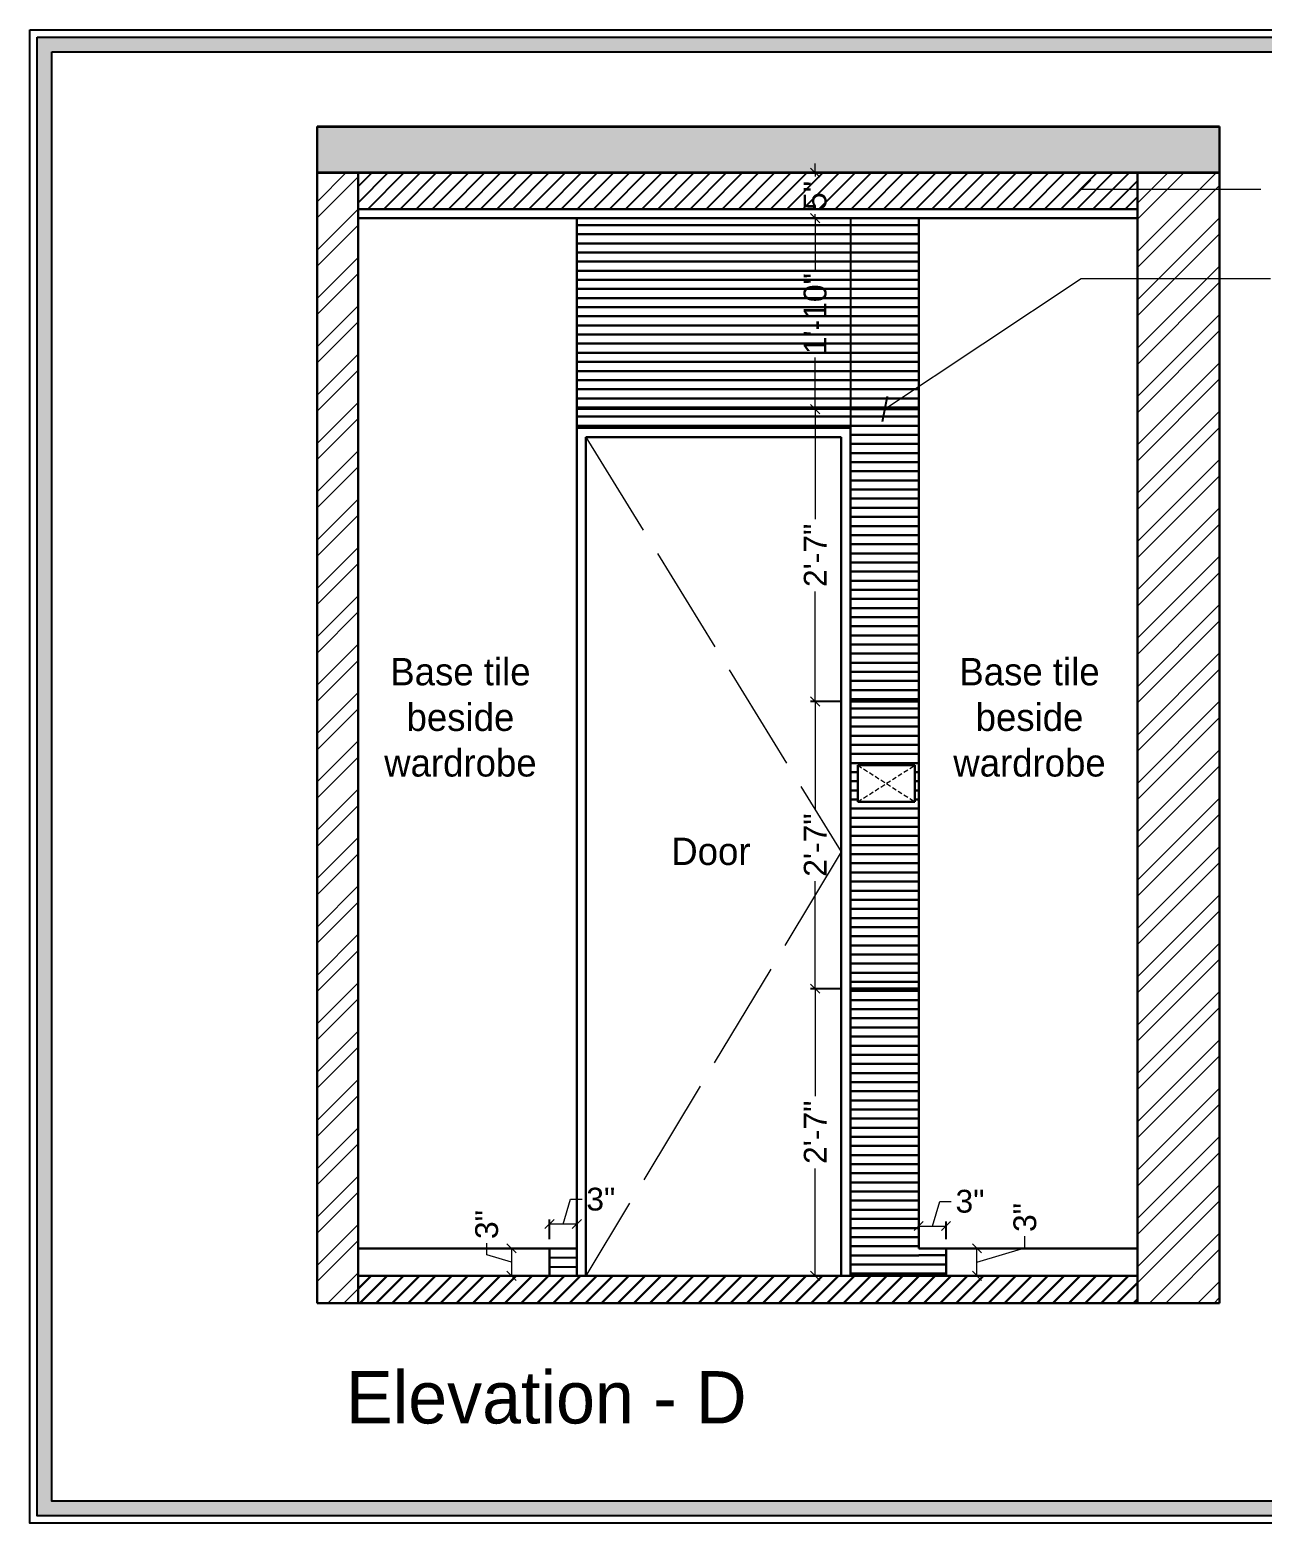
# Model space of a CAD drawing. Header units: millimetres. Extents: x 56222 to 3066687, y -650199 to -121287.
# Drawn here: x 156528.7 to 156663.8, y -179830.1 to -179666.3 of the extents above; entities that cross this region are included whole.
import ezdxf

# ---------------------------------------------------------------- set-up
doc = ezdxf.new("R2010")
doc.units = ezdxf.units.MM
doc.header["$MEASUREMENT"] = 0
doc.header["$PDMODE"] = 35
for name, pattern in [('ACAD_ISO02W100', [15, 12, -3]), ('DASHED', [0.75, 0.5, -0.25]), ('DASHED2', [0.375, 0.25, -0.125])]:
    doc.linetypes.add(name, pattern=pattern)
doc.layers.get('Defpoints').update_dxf_attribs({"color": 220})
doc.layers.add('AR HATCH-7', color=7, linetype='Continuous')
for name, color, linetype, lineweight in [('dim05', 1, 'Continuous', 13), ('Flooring', 253, 'Continuous', 30), ('FUR', 250, 'Continuous', 0), ('FURNITURE', 32, 'Continuous', 9), ('LABALLING', 1, 'Continuous', 25), ('NAME PLATE', 7, 'Continuous', 25), ('sec. mark', 5, 'Continuous', 25), ('wall', 7, 'Continuous', 30), ('XX~SLAB ( BEAM )~ ( DIM )', 7, 'Continuous', 9), ('XX~STR BEAM', 5, 'ACAD_ISO02W100', 9)]:
    doc.layers.add(name, color=color, linetype=linetype, lineweight=lineweight)
doc.layers.add('hatch', color=253, linetype='Continuous', lineweight=0, transparency=0.4)
doc.styles.add('Aerial', font='arial.ttf')
doc.styles.add('Arial', font='arial.ttf')
doc.styles.add('DATE', font='swissc.ttf', dxfattribs={"height": 6.75})
doc.styles.get("Standard").update_dxf_attribs({"font": 'arial.ttf', "height": 6})
doc.dimstyles.new('ISO-25', dxfattribs={"dimtxt": 2.5, "dimasz": 1, "dimexe": 0.5, "dimexo": 1, "dimtad": 0, "dimdec": 1, "dimlunit": 4, "dimtxsty": 'Standard', "dimblk": 'OBLIQUE', "dimcen": 2.5, "dimclrd": 1, "dimclre": 1, "dimclrt": 5, "dimadec": 0, "dimazin": 0, "dimtfac": 1, "dimtdec": 1, "dimtmove": 0, "dimatfit": 3, "dimfxl": 1, "dimlwd": -1, "dimarcsym": 0})
doc.dimstyles.new('NEW ', dxfattribs={"dimtxt": 3, "dimasz": 2, "dimexe": 1, "dimexo": 1, "dimgap": 0.089996, "dimtad": 0, "dimtoh": 1, "dimzin": 3, "dimdsep": 46, "dimlunit": 4, "dimtxsty": 'Aerial', "dimblk": 'OBLIQUE', "dimcen": 0.089996, "dimdle": 1, "dimclrd": 252, "dimclre": 252, "dimclrt": 7, "dimadec": 0, "dimazin": 1, "dimtfac": 1, "dimtdec": 0, "dimtofl": 0, "dimtmove": 1, "dimatfit": 3, "dimldrblk": 'OBLIQUE', "dimfxl": 1, "dimtolj": 1, "dimtzin": 0, "dimlwd": 5, "dimlwe": 5, "dimarcsym": 0})

# ---------------------------------------------------------------- blocks, each defined once
blk = doc.blocks.new('_Oblique')
at = {"layer": 'wall', "color": 0, "lineweight": -2}
blk.add_line((-0.5, -0.5), (0.5, 0.5), dxfattribs=at)
blk = doc.blocks.new('*D626')
at = {"layer": 'Defpoints', "color": 0, "lineweight": 25, "transparency": 16777216}
for p in [(156614.8, -179771.45), (156618.66, -179771.45), (156618.66, -179802.94)]:
    blk.add_point(p, dxfattribs=at)
at = {"layer": 'dim05', "color": 1, "linetype": 'Continuous', "lineweight": -2, "transparency": 16777216}
for p, q in [((156617.66, -179771.45), (156614.3, -179771.45)), ((156617.66, -179802.94), (156614.3, -179802.94))]:
    blk.add_line(p, q, dxfattribs=at)
at = {"layer": 'dim05', "color": 1, "linetype": 'Continuous', "transparency": 16777216}
for p, q in [((156614.8, -179771.45), (156614.8, -179783.23)), ((156614.8, -179802.94), (156614.8, -179791.17))]:
    blk.add_line(p, q, dxfattribs=at)
at = {"layer": 'dim05', "color": 1, "transparency": 16777216}
for p, rotation in [((156614.8, -179771.45), 90), ((156614.8, -179802.94), 270)]:
    blk.add_blockref('_Oblique', p, dxfattribs=dict(at, rotation=rotation))
at = {"layer": 'dim05', "color": 5, "lineweight": 25, "transparency": 16777216, "insert": (156614.8, -179787.2), "char_height": 2.5, "attachment_point": 5, "rotation": 90, "style": 'Arial'}
blk.add_mtext('2\'-7"', dxfattribs=at)
blk = doc.blocks.new('*D627')
at = {"layer": 'Defpoints', "color": 0, "lineweight": 25, "transparency": 16777216}
for p in [(156618.66, -179739.95), (156614.8, -179771.45), (156618.66, -179771.45)]:
    blk.add_point(p, dxfattribs=at)
at = {"layer": 'dim05', "color": 1, "linetype": 'Continuous', "lineweight": -2, "transparency": 16777216}
for p, q in [((156617.66, -179739.95), (156614.3, -179739.95)), ((156617.66, -179771.45), (156614.3, -179771.45))]:
    blk.add_line(p, q, dxfattribs=at)
at = {"layer": 'dim05', "color": 1, "linetype": 'Continuous', "transparency": 16777216}
for p, q in [((156614.8, -179739.95), (156614.8, -179751.73)), ((156614.8, -179771.45), (156614.8, -179759.67))]:
    blk.add_line(p, q, dxfattribs=at)
at = {"layer": 'dim05', "color": 1, "transparency": 16777216}
for p, rotation in [((156614.8, -179739.95), 90), ((156614.8, -179771.45), 270)]:
    blk.add_blockref('_Oblique', p, dxfattribs=dict(at, rotation=rotation))
at = {"layer": 'dim05', "color": 5, "lineweight": 25, "transparency": 16777216, "insert": (156614.8, -179755.7), "char_height": 2.5, "attachment_point": 5, "rotation": 90, "style": 'Arial'}
blk.add_mtext('2\'-7"', dxfattribs=at)
blk = doc.blocks.new('*D628')
at = {"layer": 'Defpoints', "color": 0, "lineweight": 25, "transparency": 16777216}
for p in [(156614.8, -179707.89), (156618.66, -179707.89), (156618.66, -179739.95)]:
    blk.add_point(p, dxfattribs=at)
at = {"layer": 'dim05', "color": 1, "linetype": 'Continuous', "lineweight": -2, "transparency": 16777216}
for p, q in [((156617.66, -179707.89), (156614.3, -179707.89)), ((156617.66, -179739.95), (156614.3, -179739.95))]:
    blk.add_line(p, q, dxfattribs=at)
at = {"layer": 'dim05', "color": 1, "linetype": 'Continuous', "transparency": 16777216}
for p, q in [((156614.8, -179707.89), (156614.8, -179719.95)), ((156614.8, -179739.95), (156614.8, -179727.89))]:
    blk.add_line(p, q, dxfattribs=at)
at = {"layer": 'dim05', "color": 1, "transparency": 16777216}
for p, rotation in [((156614.8, -179707.89), 90), ((156614.8, -179739.95), 270)]:
    blk.add_blockref('_Oblique', p, dxfattribs=dict(at, rotation=rotation))
at = {"layer": 'dim05', "color": 5, "lineweight": 25, "transparency": 16777216, "insert": (156614.8, -179723.92), "char_height": 2.5, "attachment_point": 5, "rotation": 90, "style": 'Arial'}
blk.add_mtext('2\'-7"', dxfattribs=at)
blk = doc.blocks.new('*D629')
at = {"layer": 'Defpoints', "color": 0, "lineweight": 25, "transparency": 16777216}
for p in [(156614.8, -179686.94), (156618.66, -179686.94), (156618.68, -179707.88)]:
    blk.add_point(p, dxfattribs=at)
at = {"layer": 'dim05', "color": 1, "linetype": 'Continuous', "lineweight": -2, "transparency": 16777216}
for p, q in [((156617.66, -179686.94), (156614.3, -179686.94)), ((156617.68, -179707.88), (156614.3, -179707.88))]:
    blk.add_line(p, q, dxfattribs=at)
at = {"layer": 'dim05', "color": 1, "linetype": 'Continuous', "transparency": 16777216}
for p, q in [((156614.8, -179686.94), (156614.8, -179692.61)), ((156614.8, -179707.88), (156614.8, -179702.21))]:
    blk.add_line(p, q, dxfattribs=at)
at = {"layer": 'dim05', "color": 1, "transparency": 16777216}
for p, rotation in [((156614.8, -179686.94), 90), ((156614.8, -179707.88), 270)]:
    blk.add_blockref('_Oblique', p, dxfattribs=dict(at, rotation=rotation))
at = {"layer": 'dim05', "color": 5, "lineweight": 25, "transparency": 16777216, "insert": (156614.8, -179697.41), "char_height": 2.5, "attachment_point": 5, "rotation": 90, "style": 'Arial'}
blk.add_mtext('1\'-10"', dxfattribs=at)
blk = doc.blocks.new('*D635')
at = {"layer": 'Defpoints', "color": 0, "lineweight": 25, "transparency": 16777216}
for p in [(156629.15, -179799.94), (156632.54, -179799.94), (156629.15, -179802.94)]:
    blk.add_point(p, dxfattribs=at)
at = {"layer": 'dim05', "color": 1, "linetype": 'Continuous', "transparency": 16777216}
for p, q in [((156637.81, -179799.86), (156637.81, -179798.61)), ((156632.54, -179801.44), (156637.81, -179799.86)), ((156632.54, -179802.94), (156632.54, -179799.94))]:
    blk.add_line(p, q, dxfattribs=at)
at = {"layer": 'dim05', "color": 1, "linetype": 'Continuous', "lineweight": -2, "transparency": 16777216}
for p, q in [((156630.15, -179799.94), (156633.04, -179799.94)), ((156630.15, -179802.94), (156633.04, -179802.94))]:
    blk.add_line(p, q, dxfattribs=at)
at = {"layer": 'dim05', "color": 1, "transparency": 16777216}
for p, rotation in [((156632.54, -179799.94), 90), ((156632.54, -179802.94), 270)]:
    blk.add_blockref('_Oblique', p, dxfattribs=dict(at, rotation=rotation))
at = {"layer": 'dim05', "color": 5, "lineweight": 25, "transparency": 16777216, "insert": (156637.81, -179796.55), "char_height": 2.5, "attachment_point": 5, "rotation": 90, "style": 'Arial'}
blk.add_mtext('3"', dxfattribs=at)
blk = doc.blocks.new('*D636')
at = {"layer": 'Defpoints', "color": 0, "lineweight": 25, "transparency": 16777216}
for p in [(156629.15, -179797.49), (156626.15, -179799.94), (156629.15, -179799.94)]:
    blk.add_point(p, dxfattribs=at)
at = {"layer": 'dim05', "color": 1, "linetype": 'Continuous', "transparency": 16777216}
for p, q in [((156627.65, -179797.49), (156628.47, -179794.78)), ((156628.47, -179794.78), (156629.72, -179794.78)), ((156626.15, -179797.49), (156629.15, -179797.49))]:
    blk.add_line(p, q, dxfattribs=at)
at = {"layer": 'dim05', "color": 1, "linetype": 'Continuous', "lineweight": -2, "transparency": 16777216}
for p, q in [((156626.15, -179798.94), (156626.15, -179796.99)), ((156629.15, -179798.94), (156629.15, -179796.99))]:
    blk.add_line(p, q, dxfattribs=at)
at = {"layer": 'dim05', "color": 1, "transparency": 16777216, "rotation": 180}
blk.add_blockref('_Oblique', (156626.15, -179797.49), dxfattribs=at)
at = {"layer": 'dim05', "color": 1, "transparency": 16777216}
blk.add_blockref('_Oblique', (156629.15, -179797.49), dxfattribs=at)
at = {"layer": 'dim05', "color": 5, "lineweight": 25, "transparency": 16777216, "insert": (156631.78, -179794.78), "char_height": 2.5, "attachment_point": 5, "style": 'Arial'}
blk.add_mtext('3"', dxfattribs=at)
blk = doc.blocks.new('*D639')
at = {"layer": 'Defpoints', "color": 0, "lineweight": 25, "transparency": 16777216}
for p in [(156585.65, -179797.27), (156585.65, -179799.94), (156588.65, -179799.94)]:
    blk.add_point(p, dxfattribs=at)
at = {"layer": 'dim05', "color": 1, "linetype": 'Continuous', "transparency": 16777216}
for p, q in [((156587.15, -179797.27), (156587.97, -179794.55)), ((156587.97, -179794.55), (156589.22, -179794.55)), ((156588.65, -179797.27), (156585.65, -179797.27))]:
    blk.add_line(p, q, dxfattribs=at)
at = {"layer": 'dim05', "color": 1, "linetype": 'Continuous', "lineweight": -2, "transparency": 16777216}
for p, q in [((156585.65, -179798.94), (156585.65, -179796.77)), ((156588.65, -179798.94), (156588.65, -179796.77))]:
    blk.add_line(p, q, dxfattribs=at)
at = {"layer": 'dim05', "color": 1, "transparency": 16777216, "rotation": 180}
blk.add_blockref('_Oblique', (156585.65, -179797.27), dxfattribs=at)
at = {"layer": 'dim05', "color": 1, "transparency": 16777216}
blk.add_blockref('_Oblique', (156588.65, -179797.27), dxfattribs=at)
at = {"layer": 'dim05', "color": 5, "lineweight": 25, "transparency": 16777216, "insert": (156591.28, -179794.55), "char_height": 2.5, "attachment_point": 5, "style": 'Arial'}
blk.add_mtext('3"', dxfattribs=at)
blk = doc.blocks.new('*D640')
at = {"layer": 'Defpoints', "color": 0, "lineweight": 25, "transparency": 16777216}
for p in [(156582.54, -179799.94), (156581.49, -179802.94), (156582.54, -179802.94)]:
    blk.add_point(p, dxfattribs=at)
at = {"layer": 'dim05', "color": 1, "linetype": 'Continuous', "transparency": 16777216}
for p, q in [((156578.77, -179800.63), (156578.77, -179799.38)), ((156581.49, -179801.44), (156578.77, -179800.63)), ((156581.49, -179799.94), (156581.49, -179802.94))]:
    blk.add_line(p, q, dxfattribs=at)
at = {"layer": 'dim05', "color": 1, "linetype": 'Continuous', "lineweight": -2, "transparency": 16777216}
for p, q in [((156581.54, -179799.94), (156580.99, -179799.94)), ((156581.54, -179802.94), (156580.99, -179802.94))]:
    blk.add_line(p, q, dxfattribs=at)
at = {"layer": 'dim05', "color": 1, "transparency": 16777216}
for p, rotation in [((156581.49, -179799.94), 90), ((156581.49, -179802.94), 270)]:
    blk.add_blockref('_Oblique', p, dxfattribs=dict(at, rotation=rotation))
at = {"layer": 'dim05', "color": 5, "lineweight": 25, "transparency": 16777216, "insert": (156578.77, -179797.32), "char_height": 2.5, "attachment_point": 5, "rotation": 90, "style": 'Arial'}
blk.add_mtext('3"', dxfattribs=at)
blk = doc.blocks.new('*D641')
at = {"layer": 'Defpoints', "color": 0, "lineweight": 25, "transparency": 16777216}
for p in [(156614.8, -179681.94), (156614.8, -179681.94), (156614.8, -179686.94)]:
    blk.add_point(p, dxfattribs=at)
at = {"layer": 'dim05', "color": 1, "linetype": 'Continuous', "transparency": 16777216}
for p, q in [((156614.8, -179681.94), (156614.8, -179680.94)), ((156614.8, -179681.94), (156614.8, -179682.38)), ((156614.8, -179686.94), (156614.8, -179686.51)), ((156614.8, -179686.94), (156614.8, -179687.94))]:
    blk.add_line(p, q, dxfattribs=at)
at = {"layer": 'dim05', "color": 1, "linetype": 'Continuous', "lineweight": -2, "transparency": 16777216}
for p, q in [((156615.8, -179681.94), (156615.3, -179681.94)), ((156615.8, -179686.94), (156615.3, -179686.94))]:
    blk.add_line(p, q, dxfattribs=at)
at = {"layer": 'dim05', "color": 1, "transparency": 16777216}
for p, rotation in [((156614.8, -179681.94), 270), ((156614.8, -179686.94), 90)]:
    blk.add_blockref('_Oblique', p, dxfattribs=dict(at, rotation=rotation))
at = {"layer": 'dim05', "color": 5, "lineweight": 25, "transparency": 16777216, "insert": (156614.8, -179684.44), "char_height": 2.5, "attachment_point": 5, "rotation": 90, "style": 'Arial'}
blk.add_mtext('5"', dxfattribs=at)

msp = doc.modelspace()

# ---------------------------------------------------------------- hatches: boundary and pattern name
at = {"layer": 'AR HATCH-7', "lineweight": 30, "transparency": 33554559}
h = msp.add_hatch(dxfattribs=at)
h.set_pattern_fill('ANSI31', color=9, scale=10)
h.set_pattern_definition([(45, (11159.5726, -1616.184), (-0.8838834765, 0.8838834765), [])])
h.paths.add_polyline_path([(156650.154, -179805.944), (156650.154, -179802.944), (156564.654, -179802.944), (156564.654, -179805.944)])
at = {"layer": 'hatch'}
h = msp.add_hatch(dxfattribs=at)
h.set_pattern_fill('AR-CONC', color=256, scale=0.5)
h.set_pattern_definition([(50, (11159.5726, -1619.124), (3.586300913, -0.313760675), [0.375, -4.125]), (355, (11159.5726, -1619.124), (-0.69375667, 3.76096067), [0.3, -3.3]), (100.4514445, (11159.8715, -1619.15), (2.892544234, 3.447199955), [0.31870096, -3.50571056]), (46.1842, (11159.5726, -1618.124), (5.33620665, -0.8275964), [0.5625, -6.1875]), (96.6356355, (11160.0173, -1618.193), (4.67330973, 4.870593), [0.47805171, -5.2585688]), (351.184164, (11159.5726, -1618.124), (4.67330973, 4.870593), [0.45, -4.95]), (21, (11160.0726, -1618.374), (2.98453526, -2.013094453), [0.375, -4.125]), (326, (11160.0726, -1618.374), (1.21657666, 3.625750225), [0.3, -3.3]), (71.4514447, (11160.3213, -1618.5417), (4.201111884, 1.612655764), [0.31870095, -3.50571056]), (37.5, (11159.5726, -1619.1239), (0.0607992766, 1.664469269), [0, -3.26, 0, -3.35, 0, -3.3125]), (7.5, (11159.5726, -1619.1239), (1.315347687, 1.97205856), [0, -1.91, 0, -3.185, 0, -1.2625]), (327.5, (11158.4576, -1619.1239), (2.669112181, -0.112774359), [0, -1.25, 0, -3.9, 0, -5.175]), (317.5, (11157.9576, -1619.124), (2.915930847, 0.500524912), [0, -1.625, 0, -2.59, 0, -3.675])])
h.paths.add_polyline_path([(156560.154, -179676.884), (156560.154, -179681.944), (156659.154, -179681.944), (156659.154, -179676.884)])
at = {"layer": 'hatch', "ltscale": 10}
h = msp.add_hatch(dxfattribs=at)
h.set_pattern_fill('ANSI32', color=256, scale=10, style=0)
h.set_pattern_definition([(45, (11159.5726, -1616.184), (-2.65165043, 2.65165043), []), (45, (11161.3404, -1616.184), (-2.65165043, 2.65165043), [])])
h.paths.add_polyline_path([(156560.154, -179805.944), (156564.654, -179805.944), (156564.654, -179681.944), (156560.154, -179681.944)])
h.paths.add_polyline_path([(156650.154, -179805.944), (156659.154, -179805.944), (156659.154, -179681.944), (156650.154, -179681.944)])
at = {"layer": 'hatch', "linetype": 'DASHED2', "lineweight": 25}
h = msp.add_hatch(dxfattribs=at)
h.set_pattern_fill('ANSI31', color=6, scale=10)
h.set_pattern_definition([(45, (2216.5885, 2401.0291), (-0.8838834765, 0.8838834765), [])])
h.paths.add_polyline_path([(156650.154, -179681.944), (156564.654, -179681.944), (156564.654, -179685.944), (156650.154, -179685.944)])
at = {"layer": 'NAME PLATE', "true_color": 0xd39e00}
h = msp.add_hatch(color=42, dxfattribs=at)
h.paths.add_polyline_path([(156529.459, -179829.263), (156759.858, -179829.263), (156759.858, -179667.091), (156529.459, -179667.091)])
h.paths.add_polyline_path([(156531.076, -179827.646), (156758.241, -179827.646), (156758.241, -179668.708), (156531.076, -179668.708)], flags=16)
at = {"layer": 'XX~SLAB ( BEAM )~ ( DIM )', "lineweight": 30, "true_color": 0xdeceba, "transparency": 33554493}
h = msp.add_hatch(dxfattribs=at)
h.set_pattern_fill('_USER', color=254, pattern_type=0)
h.set_pattern_definition([(0, (5145.8827, 1422.2983), (0, 1), [])])
h.paths.add_polyline_path([(156618.658, -179686.944), (156588.654, -179686.944), (156588.654, -179707.893), (156618.658, -179707.893)])
h.paths.add_polyline_path([(156626.154, -179686.944), (156618.658, -179686.944), (156618.658, -179707.893), (156626.154, -179707.893)])
h.paths.add_polyline_path([(156618.658, -179707.893), (156588.654, -179707.893), (156588.654, -179709.944), (156618.658, -179709.944)])
h.paths.add_polyline_path([(156626.154, -179707.893), (156618.658, -179707.893), (156618.658, -179739.952), (156626.154, -179739.952)])
h.paths.add_polyline_path([(156626.154, -179739.952), (156618.658, -179739.952), (156618.658, -179771.448), (156626.154, -179771.448)])
h.paths.add_polyline_path([(156625.739, -179746.944), (156625.737, -179746.945), (156625.737, -179750.944), (156619.475, -179750.944), (156619.475, -179746.944)], flags=16)
h.paths.add_polyline_path([(156626.154, -179771.448), (156618.658, -179771.448), (156618.658, -179802.944), (156626.154, -179802.944)])
h.paths.add_polyline_path([(156626.154, -179799.944), (156626.154, -179802.944)], flags=17)
h.paths.add_polyline_path([(156588.654, -179799.944), (156588.654, -179802.944)])
at = {"layer": 'XX~SLAB ( BEAM )~ ( DIM )', "linetype": 'Continuous', "lineweight": 25, "true_color": 0xdeceba, "transparency": 33554493}
h = msp.add_hatch(dxfattribs=at)
h.set_pattern_fill('_USER', color=254, pattern_type=0)
h.set_pattern_definition([(0, (156588.654, -179802.9443), (0, 1), [])])
h.paths.add_polyline_path([(156588.654, -179799.944), (156585.654, -179799.944), (156585.654, -179802.944), (156588.654, -179802.944)])
at = {"layer": 'XX~SLAB ( BEAM )~ ( DIM )', "linetype": 'DASHED2', "lineweight": 30, "true_color": 0xdeceba, "transparency": 33554493}
h = msp.add_hatch(dxfattribs=at)
h.set_pattern_fill('_USER', color=254, pattern_type=0)
h.set_pattern_definition([(0, (156626.0941, -179800.698), (0, 1), [])])
h.paths.add_polyline_path([(156629.154, -179799.944), (156626.154, -179799.944), (156626.154, -179802.944), (156629.154, -179802.944)])

# ---------------------------------------------------------------- linework, layer by layer
at = {"color": 6, "lineweight": 30}
for p, q in [((156564.654, -179685.944), (156650.154, -179685.944)), ((156564.654, -179686.944), (156650.154, -179686.944))]:
    msp.add_line(p, q, dxfattribs=at)
at = {"layer": 'dim05', "color": 1, "lineweight": 35}
for p, q in [((156560.154, -179676.884), (156659.154, -179676.884)), ((156560.154, -179681.944), (156659.154, -179681.944))]:
    msp.add_line(p, q, dxfattribs=at)
at = {"layer": 'Flooring', "ltscale": 4}
msp.add_line((156564.654, -179802.944), (156650.154, -179802.944), dxfattribs=at)
at = {"layer": 'FURNITURE', "lineweight": 30}
for p, q in [((156588.654, -179799.944), (156588.654, -179686.944)), ((156626.154, -179686.944), (156626.154, -179799.944)), ((156588.654, -179799.944), (156564.654, -179799.944)), ((156585.654, -179799.944), (156585.654, -179802.944)), ((156626.154, -179799.944), (156650.154, -179799.944)), ((156629.154, -179799.944), (156629.154, -179802.944)), ((156626.154, -179802.944), (156650.154, -179802.944))]:
    msp.add_line(p, q, dxfattribs=at)
at = {"layer": 'FURNITURE', "color": 9, "linetype": 'ACAD_ISO02W100', "lineweight": 5, "true_color": 0xc7c8ca}
for p, q in [((156589.654, -179710.944), (156617.658, -179756.444)), ((156617.658, -179756.444), (156589.654, -179802.944))]:
    msp.add_line(p, q, dxfattribs=at)
at = {"layer": 'NAME PLATE', "color": 42, "true_color": 0xd39e00}
for points in [[(156528.65, -179666.282), (156760.666, -179666.282), (156760.666, -179830.072), (156528.65, -179830.072)], [(156529.459, -179667.091), (156759.858, -179667.091), (156759.858, -179829.263), (156529.459, -179829.263)], [(156531.076, -179668.708), (156758.241, -179668.708), (156758.241, -179827.646), (156531.076, -179827.646)]]:
    msp.add_lwpolyline(points, close=True, dxfattribs=at)
at = {"layer": 'wall', "lineweight": 30}
for p, q in [((156560.154, -179805.944), (156560.154, -179679.004)), ((156659.154, -179805.944), (156659.154, -179679.004)), ((156564.654, -179805.944), (156564.654, -179681.944)), ((156650.154, -179805.944), (156650.154, -179681.944)), ((156588.654, -179709.944), (156618.658, -179709.944)), ((156588.654, -179709.944), (156588.654, -179802.944)), ((156589.654, -179710.944), (156617.658, -179710.944)), ((156589.654, -179710.944), (156589.654, -179802.944)), ((156617.658, -179710.944), (156617.658, -179802.944)), ((156618.658, -179709.944), (156618.658, -179802.944)), ((156560.154, -179805.944), (156659.154, -179805.944))]:
    msp.add_line(p, q, dxfattribs=at)
at = {"layer": 'XX~SLAB ( BEAM )~ ( DIM )', "color": 242, "lineweight": 30, "true_color": 0xcd2027}
for p, q in [((156560.154, -179681.944), (156560.154, -179676.884)), ((156659.154, -179681.944), (156659.154, -179676.884))]:
    msp.add_line(p, q, dxfattribs=at)
at = {"layer": 'XX~SLAB ( BEAM )~ ( DIM )', "color": 242, "linetype": 'DASHED', "true_color": 0xcd2027}
for p, q in [((156619.475, -179746.944), (156625.737, -179750.944)), ((156619.475, -179750.944), (156625.737, -179746.945))]:
    msp.add_line(p, q, dxfattribs=at)
at = {"layer": 'XX~SLAB ( BEAM )~ ( DIM )', "color": 27, "lineweight": 25, "true_color": 0x7d5120}
for points in [[(156618.658, -179686.944), (156618.658, -179707.893), (156588.654, -179707.893), (156588.654, -179686.944)], [(156618.658, -179686.944), (156618.658, -179707.893), (156626.154, -179707.893), (156626.154, -179686.944)], [(156618.658, -179707.893), (156618.658, -179739.952), (156626.154, -179739.952), (156626.154, -179707.893)], [(156618.658, -179739.952), (156618.658, -179771.448), (156626.154, -179771.448), (156626.154, -179739.952)]]:
    msp.add_lwpolyline(points, close=True, dxfattribs=at)
msp.add_lwpolyline([(156626.154, -179799.944), (156626.154, -179771.448), (156618.658, -179771.448), (156618.658, -179802.944), (156626.154, -179802.944)], dxfattribs=at)
at = {"layer": 'XX~STR BEAM', "lineweight": 30}
msp.add_lwpolyline([(156619.475, -179750.944), (156619.475, -179746.944), (156625.737, -179746.944), (156625.737, -179750.944)], close=True, dxfattribs=at)

# ---------------------------------------------------------------- texts
at = {"layer": 'FUR', "lineweight": 20, "char_height": 3, "attachment_point": 1, "style": 'DATE'}
for s, insert in [('\\pxqc;{\\fCentury Gothic|b0|i0|c0|p34;Base tile beside wardrobe}', (156562.177, -179735.179)), ('\\pxqc;{\\fCentury Gothic|b0|i0|c0|p34;Base tile beside wardrobe}', (156624.604, -179735.179)), ('\\pxqc;{\\fCentury Gothic|b0|i0|c0|p34;Door}', (156589.654, -179754.884))]:
    msp.add_mtext_dynamic_manual_height_columns(s, width=27.40916, gutter_width=1, heights=[0], dxfattribs=dict(at, insert=insert))
at = {"layer": 'sec. mark', "lineweight": 20, "insert": (156555.196, -179813.399), "char_height": 5.74001, "attachment_point": 1, "style": 'DATE'}
msp.add_mtext_dynamic_manual_height_columns('\\pxqc;{\\fCentury Gothic|b0|i0|c0|p34;\\C5;Elevation - D}', width=60.21435, gutter_width=1, heights=[0], dxfattribs=at)

# ---------------------------------------------------------------- dimensions: what is measured, and where the dimension line sits
at = {"layer": 'dim05', "color": 27, "lineweight": 25, "true_color": 0x7d5120}
for base, p1, p2, angle, picture, middle in [((156614.799, -179681.944), (156614.799, -179686.944), (156614.799, -179681.944), 90, '*D641', (156614.799, -179684.444)), ((156614.799, -179771.448), (156618.658, -179739.952), (156618.658, -179771.448), 270, '*D627', (156614.799, -179755.7)), ((156614.799, -179771.448), (156618.658, -179802.944), (156618.658, -179771.448), 90, '*D626', (156614.799, -179787.196)), ((156581.488, -179802.944), (156582.537, -179799.944), (156582.537, -179802.944), 90, '*D640', (156578.774, -179798.755)), ((156632.542, -179799.944), (156629.154, -179802.944), (156629.154, -179799.944), 90, '*D635', (156637.811, -179797.988))]:
    dim = msp.add_linear_dim(base=base, p1=p1, p2=p2, angle=angle, dimstyle='ISO-25', override={"dimdec": 0, "dimtxsty": 'Arial', "dimtmove": 1}, dxfattribs=at)
    dim.commit()
    dim.dimension.update_dxf_attribs({"geometry": picture, "text_midpoint": middle})
for base, p1, p2, text, picture, middle in [((156614.799, -179686.944), (156618.676, -179707.876), (156618.658, -179686.944), '1\'-10"', '*D629', (156614.799, -179697.41)), ((156614.799, -179707.893), (156618.658, -179739.952), (156618.658, -179707.893), '2\'-7"', '*D628', (156614.799, -179723.923))]:
    dim = msp.add_linear_dim(base=base, p1=p1, p2=p2, angle=90, text=text, dimstyle='ISO-25', override={"dimdec": 0, "dimtxsty": 'Arial', "dimtmove": 1}, dxfattribs=at)
    dim.commit()
    dim.dimension.update_dxf_attribs({"geometry": picture, "text_midpoint": middle})
for base, p1, p2, picture, middle in [((156585.654, -179797.266), (156588.654, -179799.944), (156585.654, -179799.944), '*D639', (156589.843, -179794.551)), ((156629.154, -179797.492), (156626.154, -179799.944), (156629.154, -179799.944), '*D636', (156630.343, -179794.778))]:
    dim = msp.add_linear_dim(base=base, p1=p1, p2=p2, dimstyle='ISO-25', override={"dimdec": 0, "dimtxsty": 'Arial', "dimtmove": 1}, dxfattribs=at)
    dim.commit()
    dim.dimension.update_dxf_attribs({"geometry": picture, "text_midpoint": middle})

# ---------------------------------------------------------------- leaders
at = {"layer": 'LABALLING', "lineweight": 5, "ltscale": 2}
for points in [[(156643.992, -179683.751), (156663.692, -179683.751)], [(156622.406, -179707.893), (156643.959, -179693.547), (156664.732, -179693.547)]]:
    msp.add_leader(points, dimstyle='NEW ', override={"dimexe": 7, "dimexo": 7, "dimclrd": 1, "dimfxl": 200, "dimfxlon": 1, "dimarcsym": 2}, dxfattribs=at)

doc.saveas('drawing.dxf')
